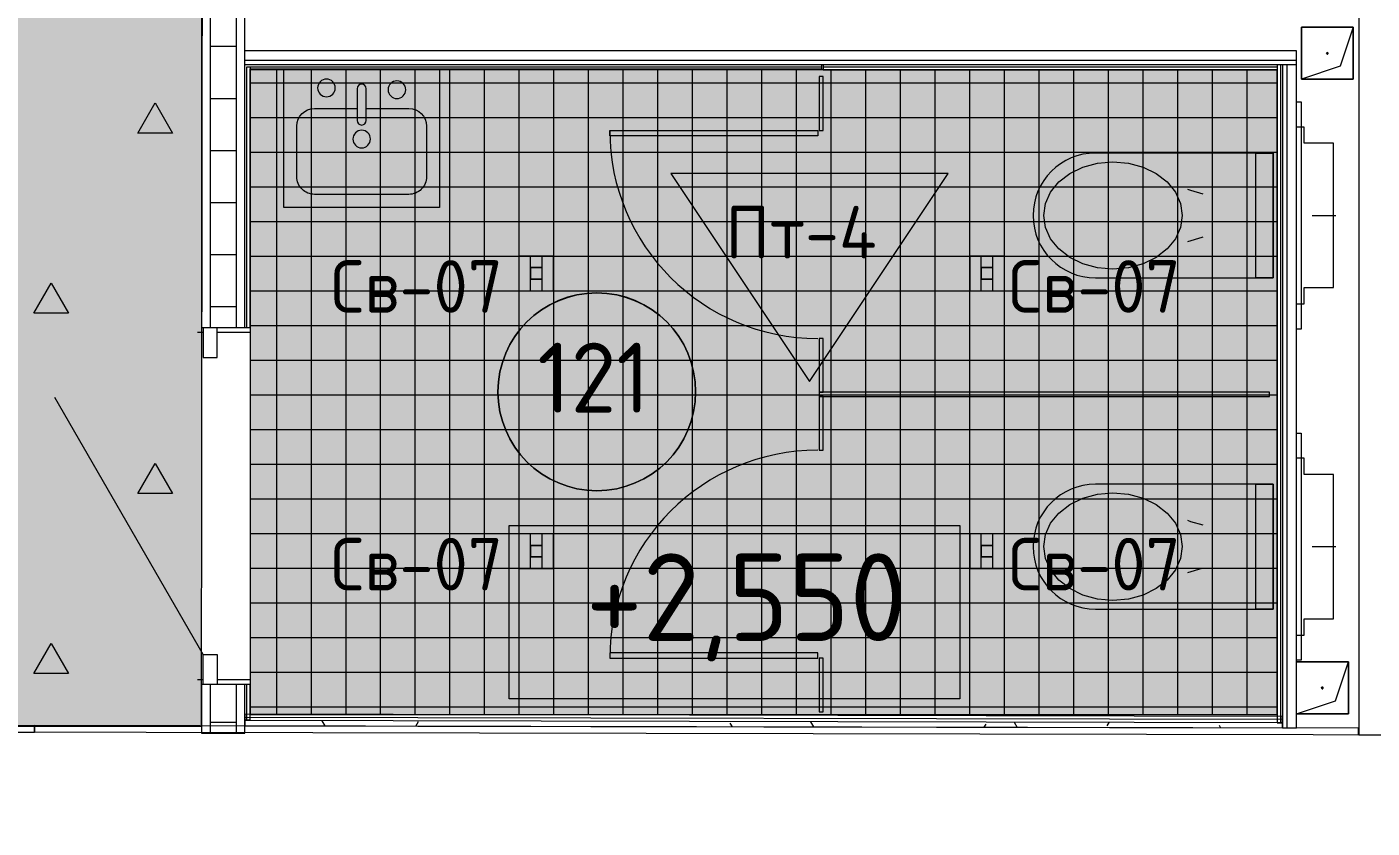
# Model space of a CAD drawing. Header units: millimetres. Extents: x -13069 to 207500, y -71366 to 56785.
# Drawn here: x 139457 to 143338, y 15024 to 17334 of the extents above; entities that cross this region are included whole.
import ezdxf

# ---------------------------------------------------------------- set-up
doc = ezdxf.new("R2010")
doc.units = ezdxf.units.MM
for name, color, linetype, true_color in [('PDF _зоны-номер помещения', 7, 'Continuous', 0xffffff), ('PDF _Ригели', 7, 'Continuous', 0x959595), ('PDF _светильники', 7, 'Continuous', 0xffffff)]:
    doc.layers.add(name, color=color, linetype=linetype, true_color=true_color)
for name, color, linetype in [('PDF _Подложка без мебели', 7, 'Continuous'), ('PDF _Потолки - марка', 7, 'Continuous'), ('PDF _Текст', 7, 'Continuous')]:
    doc.layers.add(name, color=color, linetype=linetype)
doc.layers.add('PDF _Потолки', color=7, linetype='Continuous', lineweight=5, true_color=0x535353)
doc.styles.add('PDF GOST Common', font='GOST_Common.ttf')

msp = doc.modelspace()

# ---------------------------------------------------------------- linework, layer by layer
at = {"layer": 'PDF _зоны-номер помещения', "color": 7, "lineweight": 13}
msp.add_lwpolyline([(141101.225, 16567.343, 0.41417926), (140816.02, 16282.144, 0.41418103), (141101.225, 15996.942, 0.41417744), (141386.424, 16282.144, 0.41417567)], format="xyb", close=True, dxfattribs=at)
at = {"layer": 'PDF _зоны-номер помещения', "color": 7, "lineweight": 0}
msp.add_circle((141101.233, 16282.096), 285.191, dxfattribs=at)
at = {"layer": 'PDF _Подложка без мебели', "lineweight": 18}
for points in [[(143299.522, 19352.841), (143299.522, 15292.443), (143419.523, 15292.443), (143419.523, 19352.841)], [(140098.722, 17384.341), (140098.722, 18282.842), (140005.723, 18282.842), (139965.721, 18282.842), (139960.722, 18282.842), (139960.722, 16467.843), (139965.721, 16467.843), (139965.721, 16380.844), (140005.723, 16380.844), (140005.723, 16467.843), (140100.724, 16467.843), (140100.724, 17213.342), (141750.724, 17213.342), (141750.724, 17225.341)], [(139985.722, 18282.842), (139985.722, 16467.843)], [(140060.722, 18282.842), (140060.722, 16467.843)], [(140085.722, 16467.843), (140085.722, 17225.341), (140085.722, 17384.341), (140085.722, 18282.842), (140085.722, 18301.843), (141124.522, 18301.843), (141124.522, 17393.344), (140089.72, 17393.344), (140089.72, 18282.842)], [(143283.921, 17333.242), (143133.921, 17333.242), (143133.921, 17183.242)], [(139985.722, 17278.341), (140060.722, 17278.341)], [(143079.521, 17225.341), (143079.521, 15312.841), (143119.523, 15312.841), (143119.523, 17265.341), (140085.722, 17265.341)], [(140085.722, 17238.342), (143119.523, 17238.342)], [(143119.523, 17225.341), (140085.722, 17225.341)], [(140091.722, 16467.843), (140091.722, 17219.342), (141750.724, 17219.342)], [(140100.724, 17219.342), (140100.724, 17213.342)], [(141754.521, 17225.341), (141754.521, 17210.342), (143064.524, 17210.342)], [(141754.521, 17219.342), (143064.524, 17219.342)], [(143064.524, 17225.341), (143064.524, 15327.941), (143079.521, 15327.941)], [(143073.521, 17225.341), (143073.521, 15327.941)], [(143092.521, 17225.341), (143092.521, 15312.841)], [(139985.722, 17128.341), (140060.722, 17128.341)], [(143119.523, 17118.142), (143133.024, 17118.142), (143133.024, 16463.143), (143119.523, 16463.143)], [(143119.523, 16535.641), (143142.021, 16535.641), (143142.021, 16582.641), (143227.024, 16582.641), (143227.024, 16998.641), (143142.021, 16998.641), (143142.021, 17045.642), (143119.523, 17045.642)], [(139985.722, 16978.341), (140060.722, 16978.341)], [(143053.019, 16870.642), (143054.02, 16870.642), (143054.02, 16890.643), (143053.019, 16890.643)], [(143054.02, 16870.642), (143054.02, 16890.643)], [(142850.822, 16852.343), (142815.422, 16862.341), (142806.822, 16865.643)], [(143053.019, 16735.641), (143054.02, 16735.641), (143054.02, 16845.642), (143053.019, 16845.642)], [(143054.02, 16843.743), (143054.02, 16845.642)], [(135285.722, 15304.141), (135305.723, 15304.141), (135305.723, 15297.644), (139478.523, 15300.244), (139478.523, 15320.242), (135305.723, 15317.642), (135305.723, 16837.841), (135285.722, 16837.841)], [(139985.722, 16828.341), (140060.722, 16828.341)], [(143165.324, 16790.643), (143233.323, 16790.643)], [(142806.822, 16715.643), (142848.222, 16728.341), (142850.822, 16728.942)], [(143054.02, 16735.641), (143054.02, 16737.542)], [(143053.019, 16690.643), (143054.02, 16690.643), (143054.02, 16710.641), (143053.019, 16710.641)], [(143054.02, 16690.643), (143054.02, 16710.641)], [(139985.722, 16678.341), (140060.722, 16678.341)], [(139985.722, 16528.341), (140060.722, 16528.341)], [(139965.721, 16467.843), (140005.723, 16467.843)], [(140100.724, 16467.843), (140100.724, 16452.841), (140005.723, 16452.841)], [(139965.721, 16452.841), (139948.722, 16452.841)], [(139965.721, 15524.841), (139537.721, 16266.143)], [(143119.523, 16163.143), (143133.024, 16163.143), (143133.024, 15508.142), (143119.523, 15508.142)], [(143119.523, 15580.642), (143142.021, 15580.642), (143142.021, 15627.642), (143227.024, 15627.642), (143227.024, 16043.643), (143142.021, 16043.643), (143142.021, 16090.643), (143119.523, 16090.643)], [(143053.019, 15915.643), (143054.02, 15915.643), (143054.02, 15935.641), (143053.019, 15935.641)], [(143054.02, 15915.643), (143054.02, 15935.641)], [(142850.822, 15897.341), (142815.422, 15907.342), (142806.822, 15910.641)], [(143053.019, 15780.642), (143054.02, 15780.642), (143054.02, 15890.643), (143053.019, 15890.643)], [(143054.02, 15888.742), (143054.02, 15890.643)], [(143165.324, 15835.641), (143233.323, 15835.641)], [(142806.822, 15760.641), (142848.222, 15773.342), (142850.822, 15773.944)], [(143054.02, 15780.642), (143054.02, 15782.543)], [(143053.019, 15735.641), (143054.02, 15735.641), (143054.02, 15755.642), (143053.019, 15755.642)], [(143054.02, 15735.641), (143054.02, 15755.642)], [(139965.721, 15437.841), (139965.721, 15524.841), (140005.723, 15524.841), (140005.723, 15437.841)], [(143119.523, 15353.341), (143269.523, 15353.341), (143269.523, 15503.341)], [(139948.722, 15452.841), (139965.721, 15452.841)], [(140005.723, 15452.841), (140100.724, 15452.841), (140100.724, 15437.841)], [(139985.722, 15437.841), (139985.722, 15297.644)], [(140060.722, 15437.841), (140060.722, 15297.644)], [(140085.722, 15336.242), (140085.722, 15437.841)], [(140091.722, 15336.242), (140091.722, 15437.841)], [(143079.722, 15336.941), (140085.624, 15343.041)], [(143079.722, 15327.941), (140085.624, 15334.042)], [(140308.219, 15333.541), (140316.906, 15318.571)], [(140578.721, 15318.041), (140586.424, 15331.442)], [(141717.738, 15330.716), (141726.388, 15315.699)], [(134988.121, 14719.342), (137486.821, 14714.343), (137486.723, 14679.342), (134988.121, 14684.341), (134988.121, 14719.342), (134988.221, 14739.343), (151827.122, 14705.142), (151828.221, 15275.143), (134988.023, 15309.341), (134986.821, 14739.443)], [(143298.521, 15292.443), (143298.521, 15312.441), (139478.523, 15320.242), (139478.523, 15300.244)], [(140060.722, 15328.341), (139985.722, 15328.341)], [(140813.127, 15317.56), (140813.224, 15317.843)], [(141485.221, 15326.943), (141491.5, 15316.178)], [(142219.255, 15314.695), (142224.723, 15324.142)], [(142305.035, 15329.52), (142313.691, 15314.503)], [(142573.521, 15318.643), (142579.423, 15328.942)], [(142896.72, 15320.642), (142900.92, 15313.342)]]:
    msp.add_lwpolyline(points, dxfattribs=at)
for points in [[(143133.921, 17183.242), (143133.921, 17333.242), (143283.921, 17333.242), (143283.921, 17183.242)], [(143283.921, 17333.242), (143246.421, 17220.742), (143133.921, 17183.242), (143283.921, 17183.242)], [(140647.819, 17213.342), (140647.819, 16813.342), (140197.819, 16813.342), (140197.819, 17213.342)], [(140647.819, 17213.342), (140647.819, 16813.342), (140197.819, 16813.342), (140197.819, 17213.342)], [(141742.521, 17190.841), (141742.521, 17035.842), (141754.521, 17035.842), (141754.521, 17190.841)], [(141138.523, 17035.842), (141738.523, 17035.842), (141738.523, 17019.842), (141138.523, 17019.842)], [(143003.019, 16610.641), (143003.019, 16970.642), (143053.019, 16970.642), (143053.019, 16610.641)], [(142390.519, 16790.643), (142395.524, 16825.143), (142410.319, 16857.842), (142434.22, 16887.243), (142465.824, 16911.843), (142503.721, 16930.242), (142546.025, 16941.741), (142590.519, 16945.642), (142635.02, 16941.741), (142677.323, 16930.242), (142715.22, 16911.843), (142746.922, 16887.243), (142770.719, 16857.842), (142785.52, 16825.143), (142790.519, 16790.643), (142785.52, 16756.143), (142770.719, 16723.342), (142746.922, 16693.942), (142715.22, 16669.442), (142677.323, 16650.942), (142635.02, 16639.541), (142590.519, 16635.641), (142546.025, 16639.541), (142503.721, 16650.942), (142465.824, 16669.442), (142434.22, 16693.942), (142410.319, 16723.342), (142395.524, 16756.143)], [(141742.521, 16435.842), (141742.521, 16280.844), (141754.521, 16280.844), (141754.521, 16435.842)], [(141742.521, 16268.841), (143042.521, 16268.841), (143042.521, 16280.844), (141742.521, 16280.844)], [(141742.521, 16268.841), (141742.521, 16113.842), (141754.521, 16113.842), (141754.521, 16268.841)], [(142390.519, 15835.641), (142395.524, 15870.141), (142410.319, 15902.841), (142434.22, 15932.241), (142465.824, 15956.842), (142503.721, 15975.244), (142546.025, 15986.743), (142590.519, 15990.643), (142635.02, 15986.743), (142677.323, 15975.244), (142715.22, 15956.842), (142746.922, 15932.241), (142770.719, 15902.841), (142785.52, 15870.141), (142790.519, 15835.641), (142785.52, 15801.141), (142770.719, 15768.344), (142746.922, 15738.943), (142715.22, 15714.443), (142677.323, 15695.941), (142635.02, 15684.542), (142590.519, 15680.642), (142546.025, 15684.542), (142503.721, 15695.941), (142465.824, 15714.443), (142434.22, 15738.943), (142410.319, 15768.344), (142395.524, 15801.141)], [(143003.019, 15655.642), (143003.019, 16015.643), (143053.019, 16015.643), (143053.019, 15655.642)], [(141138.523, 15513.842), (141738.523, 15513.842), (141738.523, 15529.843), (141138.523, 15529.843)], [(141742.521, 15513.842), (141742.521, 15358.843), (141754.521, 15358.843), (141754.521, 15513.842)], [(143119.523, 15503.341), (143269.523, 15503.341), (143269.523, 15353.341), (143119.523, 15353.341), (143232.023, 15390.841), (143269.523, 15503.341)], [(139960.722, 15437.841), (139960.722, 15297.644), (140085.722, 15297.644), (140085.722, 15336.242), (140100.724, 15336.242), (140100.724, 15437.841), (140005.723, 15437.841), (139965.721, 15437.841)], [(140085.624, 15319.042), (143079.722, 15312.942), (143079.722, 15345.941), (140085.722, 15352.041)]]:
    msp.add_lwpolyline(points, close=True, dxfattribs=at)
for points in [[(143208.921, 17255.743, 0.41960066), (143211.424, 17258.242, 0.33942315), (143208.921, 17260.742, 0.28648238), (143206.419, 17258.242)], [(140435.52, 17099.041), (140558.921, 17099.041, -0.41413116), (140609.721, 17048.242), (140609.721, 16902.243, -0.41487433), (140558.921, 16851.443), (140286.723, 16851.443, -0.41487474), (140235.923, 16902.243), (140235.923, 17048.242, -0.41413157), (140286.723, 17099.041), (140410.124, 17099.041)]]:
    msp.add_lwpolyline(points, format="xyb", dxfattribs=at)
for points in [[(140321.22, 17183.642, 0.41481035), (140295.823, 17158.242, 0.41336706), (140321.22, 17132.842, 0.41340748), (140346.623, 17158.242, 0.41485062)], [(140435.52, 17064.141), (140435.52, 17156.143, 0.41343042), (140422.819, 17168.841, 0.41334956), (140410.124, 17156.143), (140410.124, 17064.141, 0.41326096), (140422.819, 17051.443, 0.41334183)], [(140524.424, 17178.543, 0.41336172), (140499.021, 17153.143, 0.41484997), (140524.424, 17127.743, 0.41481035), (140549.821, 17153.143, 0.41332195)], [(140422.819, 17036.343, 0.41480887), (140397.422, 17010.943, 0.41336558), (140422.819, 16985.543, 0.41340748), (140448.222, 17010.943, 0.41485062)], [(142359.922, 16790.643, 0.41417368), (142539.921, 16610.641), (143053.019, 16610.641), (143053.019, 16970.642), (142539.921, 16970.642, 0.41417089)], [(142359.922, 15835.641, 0.41417089), (142539.921, 15655.642), (143053.019, 15655.642), (143053.019, 16015.643), (142539.921, 16015.643, 0.41417389)], [(143194.523, 15425.842, 0.41966235), (143197.02, 15428.341, 0.41987495), (143194.523, 15430.844, 0.42028661), (143192.021, 15428.341, 0.42007352)]]:
    msp.add_lwpolyline(points, format="xyb", close=True, dxfattribs=at)
for centre, radius, start, end in [((141738.551, 17035.87), 600.028, 180.002647, 269.997353), ((141738.551, 15513.815), 600.028, 90.002647, 179.997353), ((143194.498, 15427.775), 1.934, 232.480604, 270.735292)]:
    msp.add_arc(centre, radius, start, end, dxfattribs=at)
for points in [[(143206.419, 17258.242), (143206.419, 17259.542), (143207.621, 17260.742), (143208.921, 17260.742)], [(143208.921, 17255.743), (143207.621, 17255.743), (143206.419, 17256.842), (143206.419, 17258.242)], [(143208.921, 17255.743), (143208.525, 17255.743), (143208.122, 17255.844), (143207.719, 17256.042)], [(143208.921, 17260.742), (143210.319, 17260.742), (143211.424, 17259.542), (143211.424, 17258.242)], [(143211.424, 17257.543), (143211.125, 17256.442), (143210.124, 17255.743), (143208.921, 17255.743)], [(143192.021, 15428.341), (143192.021, 15429.241), (143192.521, 15430.041), (143193.321, 15430.541)], [(143194.523, 15430.844), (143195.719, 15430.844), (143196.623, 15430.142), (143196.922, 15429.043)], [(143196.922, 15427.743), (143196.623, 15426.641), (143195.719, 15425.842), (143194.523, 15425.842)]]:
    msp.add_open_spline(points, degree=3, dxfattribs=at)
at = {"layer": 'PDF _Потолки', "color": 7, "lineweight": 13}
for points in [[(135305.723, 19344.543), (135305.723, 15317.642), (139960.722, 15317.642), (139965.721, 19297.842)], [(140100.724, 17210.342), (140100.724, 15351.943), (143064.524, 15351.943), (143064.524, 17210.342)]]:
    msp.add_lwpolyline(points, close=True, dxfattribs=at)
at = {"layer": 'PDF _Потолки', "color": 81, "lineweight": 20, "true_color": 0x96e196}
for points in [[(140176.622, 17210.342), (140176.622, 15352.041)], [(140276.622, 17210.342), (140276.622, 15352.041)], [(140376.622, 17210.342), (140376.622, 15352.041)], [(140476.622, 17210.342), (140476.622, 15352.041)], [(140576.622, 17210.342), (140576.622, 15352.041)], [(140676.622, 17210.342), (140676.622, 15352.041)], [(140776.622, 17210.342), (140776.622, 15352.041)], [(140876.622, 17210.342), (140876.622, 15352.041)], [(140976.622, 17210.342), (140976.622, 15352.041)], [(141076.622, 17210.342), (141076.622, 15352.041)], [(141176.622, 17210.342), (141176.622, 15352.041)], [(141276.622, 17210.342), (141276.622, 15352.041)], [(141376.622, 17210.342), (141376.622, 15352.041)], [(141476.622, 17210.342), (141476.622, 15352.041)], [(141576.622, 17210.342), (141576.622, 15352.041)], [(141676.622, 17210.342), (141676.622, 15352.041)], [(141776.622, 17210.342), (141776.622, 15352.041)], [(141876.622, 17210.342), (141876.622, 15352.041)], [(141976.622, 17210.342), (141976.622, 15352.041)], [(142076.622, 17210.342), (142076.622, 15352.041)], [(142176.622, 17210.342), (142176.622, 15352.041)], [(142276.622, 17210.342), (142276.622, 15352.041)], [(142376.622, 17210.342), (142376.622, 15352.041)], [(142476.622, 17210.342), (142476.622, 15352.041)], [(142576.622, 17210.342), (142576.622, 15352.041)], [(142676.622, 17210.342), (142676.622, 15352.041)], [(142776.622, 17210.342), (142776.622, 15352.041)], [(142876.622, 17210.342), (142876.622, 15352.041)], [(142976.622, 17210.342), (142976.622, 15352.041)], [(140100.724, 17173.342), (143064.524, 17173.342)], [(140100.724, 17073.342), (143064.524, 17073.342)], [(140100.724, 16973.342), (143064.524, 16973.342)], [(140100.724, 16873.342), (143064.524, 16873.342)], [(140100.724, 16773.342), (143064.524, 16773.342)], [(140100.724, 16673.342), (143064.524, 16673.342)], [(140100.724, 16573.342), (143064.524, 16573.342)], [(140100.724, 16473.342), (143064.524, 16473.342)], [(140100.724, 16373.342), (143064.524, 16373.342)], [(140100.724, 16273.342), (143064.524, 16273.342)], [(140100.724, 16173.342), (143064.524, 16173.342)], [(140100.724, 16073.342), (143064.524, 16073.342)], [(140100.724, 15973.342), (143064.524, 15973.342)], [(140100.724, 15873.342), (143064.524, 15873.342)], [(140100.724, 15773.342), (143064.524, 15773.342)], [(140100.724, 15673.342), (143064.524, 15673.342)], [(140100.724, 15573.342), (143064.524, 15573.342)], [(140100.724, 15473.342), (143064.524, 15473.342)], [(140100.724, 15373.342), (143064.524, 15373.342)]]:
    msp.add_lwpolyline(points, dxfattribs=at)
at = {"layer": 'PDF _Потолки', "color": 161, "lineweight": 20, "true_color": 0x40a5ff}
for points in [[(139876.622, 17028.341), (139776.622, 17028.341), (139826.622, 17114.941)], [(139576.622, 16508.743), (139476.622, 16508.743), (139526.622, 16595.342)], [(139876.622, 15989.141), (139776.622, 15989.141), (139826.622, 16075.741)], [(139576.622, 15469.543), (139476.622, 15469.543), (139526.622, 15556.143)]]:
    msp.add_lwpolyline(points, close=True, dxfattribs=at)
at = {"layer": 'PDF _Потолки', "color": 7, "lineweight": 0, "true_color": 0xffffff, "transparency": 33554559}
for points in [[(135305.723, 19344.543), (139965.721, 19297.842), (135305.723, 15317.642), (139960.722, 15317.642)], [(140100.724, 17210.342), (143064.524, 17210.342), (140100.724, 15352.041), (143064.524, 15352.041)]]:
    msp.add_solid(points, dxfattribs=at)
at = {"layer": 'PDF _Потолки - марка', "lineweight": 13}
msp.add_lwpolyline([(142115.22, 16911.843), (141315.22, 16911.843), (141715.22, 16311.843)], close=True, dxfattribs=at)
at = {"layer": 'PDF _Потолки - марка', "color": 7, "lineweight": 0, "true_color": 0xffffff, "transparency": 33554559}
msp.add_solid([(142115.22, 16911.843), (141315.22, 16911.843), (141715.22, 16311.843)], dxfattribs=at)
at = {"layer": 'PDF _Ригели', "lineweight": 18}
msp.add_lwpolyline([(140848.32, 15396.343), (140848.32, 15896.343), (142148.32, 15896.343), (142148.32, 15396.343)], close=True, dxfattribs=at)
at = {"layer": 'PDF _светильники', "color": 7, "lineweight": 13}
for points in [[(140876.524, 16573.443), (140976.524, 16573.443), (140976.524, 16673.443), (140876.524, 16673.443)], [(142177.024, 16573.443), (142277.024, 16573.443), (142277.024, 16673.443), (142177.024, 16673.443)], [(140876.524, 15772.741), (140976.524, 15772.741), (140976.524, 15872.741), (140876.524, 15872.741)], [(142177.024, 15772.741), (142277.024, 15772.741), (142277.024, 15872.741), (142177.024, 15872.741)]]:
    msp.add_lwpolyline(points, close=True, dxfattribs=at)
for points in [[(140909.825, 16573.443), (140909.825, 16673.443)], [(140943.119, 16573.443), (140943.119, 16673.443)], [(142210.319, 16573.443), (142210.319, 16673.443)], [(142243.724, 16573.443), (142243.724, 16673.443)], [(140943.119, 16606.741), (140943.119, 16640.142), (140909.825, 16640.142), (140909.825, 16606.741), (140943.119, 16606.741), (140909.825, 16606.741)], [(140909.825, 16640.142), (140943.119, 16640.142)], [(142243.724, 16606.741), (142243.724, 16640.142), (142210.319, 16640.142), (142210.319, 16606.741), (142243.724, 16606.741), (142210.319, 16606.741)], [(142210.319, 16640.142), (142243.724, 16640.142)], [(140909.825, 15772.741), (140909.825, 15872.741)], [(140943.119, 15806.042), (140943.119, 15839.343), (140909.825, 15839.343), (140909.825, 15806.042), (140943.119, 15806.042), (140909.825, 15806.042)], [(140909.825, 15839.343), (140943.119, 15839.343)], [(140943.119, 15772.741), (140943.119, 15872.741)], [(142210.319, 15772.741), (142210.319, 15872.741)], [(142243.724, 15806.042), (142243.724, 15839.343), (142210.319, 15839.343), (142210.319, 15806.042), (142243.724, 15806.042), (142210.319, 15806.042)], [(142210.319, 15839.343), (142243.724, 15839.343)], [(142243.724, 15772.741), (142243.724, 15872.741)]]:
    msp.add_lwpolyline(points, dxfattribs=at)
at = {"layer": 'PDF _светильники', "color": 5, "lineweight": 0, "transparency": 33554559}
for points in [[(140876.524, 16573.443), (140976.524, 16573.443), (140876.524, 16673.443), (140976.524, 16673.443)], [(140876.524, 16573.443), (140976.524, 16573.443), (140876.524, 16673.443), (140976.524, 16673.443)], [(142177.024, 16573.443), (142277.024, 16573.443), (142177.024, 16673.443), (142277.024, 16673.443)], [(142177.024, 16573.443), (142277.024, 16573.443), (142177.024, 16673.443), (142277.024, 16673.443)], [(140876.524, 15772.741), (140976.524, 15772.741), (140876.524, 15872.741), (140976.524, 15872.741)], [(140876.524, 15772.741), (140976.524, 15772.741), (140876.524, 15872.741), (140976.524, 15872.741)], [(142177.024, 15772.741), (142277.024, 15772.741), (142177.024, 15872.741), (142277.024, 15872.741)], [(142177.024, 15772.741), (142277.024, 15772.741), (142177.024, 15872.741), (142277.024, 15872.741)]]:
    msp.add_solid(points, dxfattribs=at)

# ---------------------------------------------------------------- texts
at = {"layer": 'PDF _Текст', "attachment_point": 4, "style": 'PDF GOST Common'}
for s, insert, char_height in [('Пт-4', (141472.742, 16742.225), 151.5063), ('Св-07', (140333.626, 16585.947), 151.5063), ('Св-07', (142289.072, 16585.947), 151.5063), ('121', (140929.466, 16322.646), 202.0083), ('Св-07', (140333.626, 15785.138), 151.5063), ('Св-07', (142289.072, 15785.138), 151.5063)]:
    msp.add_mtext(s, dxfattribs=dict(at, insert=insert, char_height=char_height))
at = {"layer": 'PDF _Текст', "color": 252, "true_color": 0x959595, "insert": (141069.521, 15660.352), "char_height": 252.5097, "attachment_point": 4, "style": 'PDF GOST Common'}
msp.add_mtext('+2,550', dxfattribs=at)

doc.saveas('drawing.dxf')
